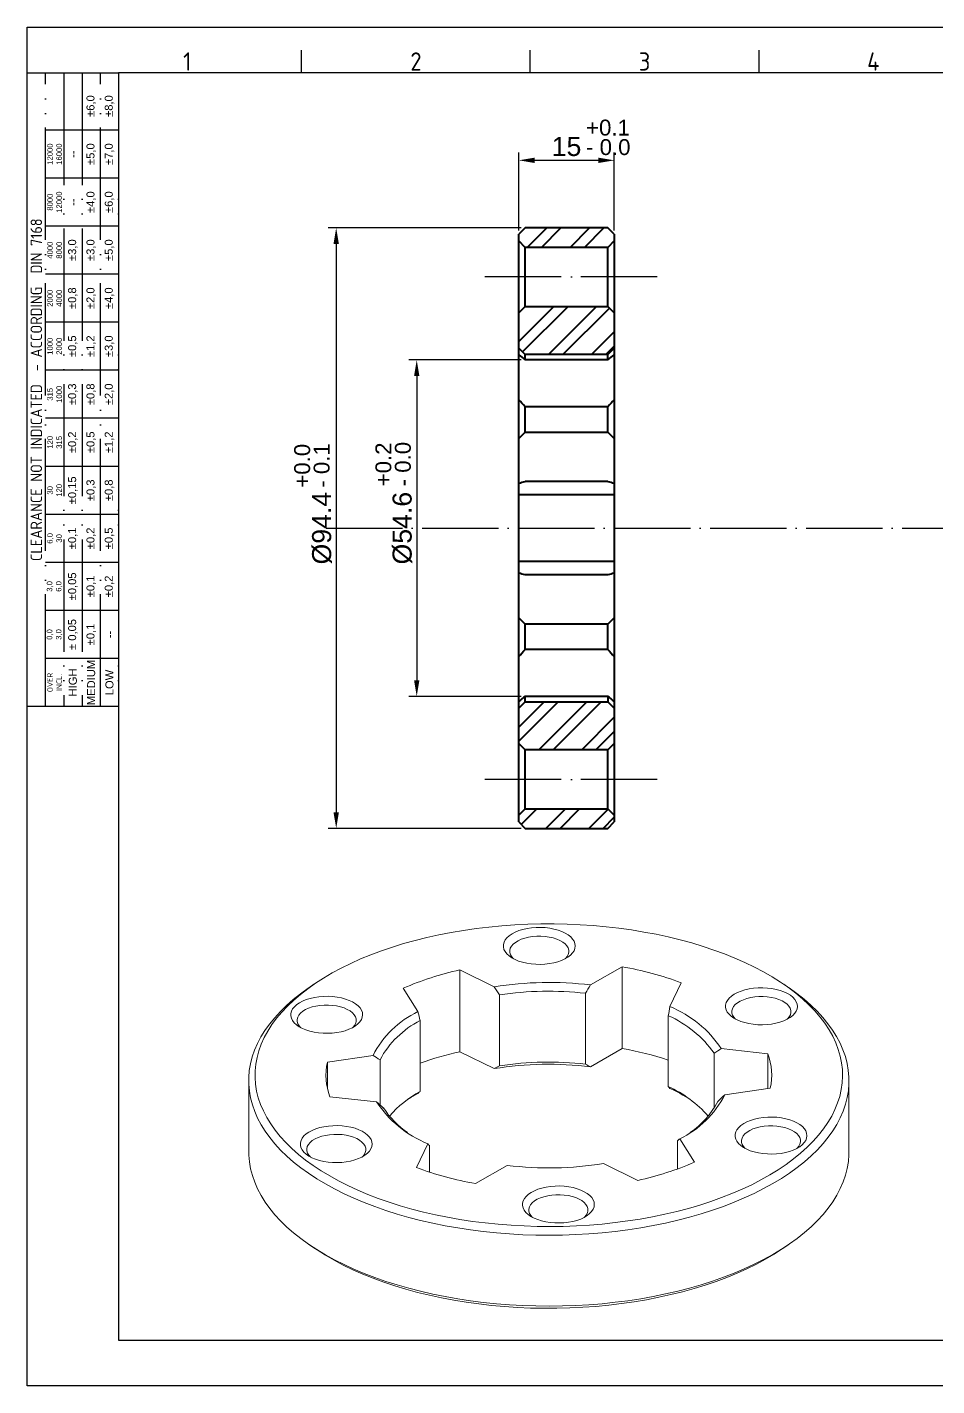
# Model space of a CAD drawing. Header units: millimetres. Extents: x 2517 to 2819, y 1146 to 1360.
# Drawn here: x 2516.6 to 2659.6, y 1146.2 to 1359.8 of the extents above; entities that cross this region are included whole.
import ezdxf
from ezdxf.enums import TextEntityAlignment as Align

# ---------------------------------------------------------------- set-up
doc = ezdxf.new("R2010")
doc.units = ezdxf.units.MM
doc.linetypes.add('ACAD_ISO04W100', pattern=[30, 24, -3, 0, -3])
doc.linetypes.add('ACAD_ISO05W100', pattern=[33, 24, -3, 0, -3, 0, -3])
for name, color, linetype, lineweight in [('AM_0', 7, 'Continuous', 40), ('AM_4', 1, 'ACAD_ISO04W100', 25), ('AM_5', 3, 'Continuous', 25), ('AM_BOR', 2, 'ACAD_ISO05W100', 35)]:
    doc.layers.add(name, color=color, linetype=linetype, lineweight=lineweight)
doc.styles.add('ACISOTS', font='isocp.shx', dxfattribs={"height": 1})
doc.styles.get("Standard").update_dxf_attribs({"font": 'arial.ttf'})
doc.dimstyles.new('ISO-25', dxfattribs={"dimtxt": 3, "dimasz": 2.5, "dimexe": 1.25, "dimexo": 0.625, "dimtad": 1, "dimtxsty": 'Standard', "dimcen": 2.5, "dimadec": 0, "dimazin": 0, "dimtfac": 1, "dimtmove": 0, "dimatfit": 3, "dimfxl": 1, "dimarcsym": 0})

# ---------------------------------------------------------------- blocks, each defined once
blk = doc.blocks.new('A3 ZTL')
for p, q in [((19.57, 280.82), (19.57, 9.78)), ((401.17, 280.82), (19.57, 280.82)), ((19.57, 9.78), (401.17, 9.78))]:
    blk.add_line(p, q)
at = {"layer": 'AM_BOR', "color": 135, "linetype": 'Continuous', "lineweight": 25}
for p, q in [((0, 0), (0, 290.61)), ((0, 290.61), (410.96, 290.61)), ((410.96, 0), (0, 0))]:
    blk.add_line(p, q, dxfattribs=at)
at = {"layer": 'AM_BOR', "color": 135, "lineweight": 25}
for p, q in [((58.71, 280.82), (58.71, 285.71)), ((107.63, 280.82), (107.63, 285.71)), ((156.56, 280.82), (156.56, 285.71)), ((3.91, 145.3), (3.91, 280.82)), ((7.83, 280.82), (7.83, 145.3)), ((11.74, 280.82), (11.74, 145.3)), ((15.66, 145.3), (15.66, 280.82)), ((19.57, 268.59), (3.91, 268.59)), ((19.57, 258.32), (3.91, 258.32)), ((19.57, 248.04), (3.91, 248.04)), ((19.57, 237.77), (3.91, 237.77)), ((19.57, 227.5), (3.91, 227.5)), ((19.57, 217.22), (3.91, 217.22)), ((19.57, 206.95), (3.91, 206.95)), ((19.57, 196.67), (3.91, 196.67)), ((19.57, 186.4), (3.91, 186.4)), ((19.57, 176.13), (3.91, 176.13)), ((19.57, 165.85), (3.91, 165.85)), ((19.57, 155.58), (3.91, 155.58))]:
    blk.add_line(p, q, dxfattribs=at)
blk.add_lwpolyline([(19.57, 145.3), (0, 145.3), (0, 280.82), (19.57, 280.82)], close=True, dxfattribs=at)
at = {"layer": 'AM_BOR', "color": 135, "lineweight": 25, "style": 'ACISOTS'}
for s, p in [('1', (34.25, 283.27)), ('2', (83.17, 283.27)), ('3', (132.09, 283.27)), ('4', (181.02, 283.27))]:
    blk.add_text(s, height=3.91, dxfattribs=at).set_placement(p, align=Align.MIDDLE)
at = {"layer": 'AM_BOR', "color": 135, "lineweight": 25, "attachment_point": 5, "rotation": 90}
for s, insert, char_height, width in [('±6,0', (13.7, 273.73), 1.712, 10.274), ('±8,0', (17.61, 273.73), 1.712, 10.274), ('12000\\P16000', (5.87, 263.45), 1.174, 10.274), ('±5,0', (13.7, 263.45), 1.712, 10.274), ('±7,0', (17.61, 263.45), 1.712, 10.274), ('--', (9.78, 263.45), 1.712, 10.274), ('8000\\P12000', (5.87, 253.18), 1.174, 10.274), ('--', (9.78, 253.18), 1.712, 10.274), ('±4,0', (13.7, 253.18), 1.712, 10.274), ('±6,0', (17.61, 253.18), 1.712, 10.274), ('{\\Fisocp.shx|c0;CLEARANCE NOT INDICATED  - ACCORDING  DIN 7168}', (1.96, 213.06), 2.4462, 135.5186), ('4000\\P8000', (5.87, 242.91), 1.174, 10.274), ('±3,0', (9.78, 242.91), 1.712, 10.274), ('±3,0', (13.7, 242.91), 1.712, 10.274), ('±5,0', (17.61, 242.91), 1.712, 10.274), ('2000\\P4000', (5.87, 232.63), 1.174, 10.274), ('±0,8', (9.78, 232.63), 1.712, 10.274), ('±2,0', (13.7, 232.63), 1.712, 10.274), ('±4,0', (17.61, 232.63), 1.712, 10.274), ('1000\\P2000', (5.87, 222.36), 1.174, 10.274), ('±0,5', (9.78, 222.36), 1.712, 10.274), ('±1,2', (13.7, 222.36), 1.712, 10.274), ('±3,0', (17.61, 222.36), 1.712, 10.274), ('315\\P1000', (5.87, 212.08), 1.174, 10.274), ('±0,3', (9.78, 212.08), 1.712, 10.274), ('±0,8', (13.7, 212.08), 1.712, 10.274), ('±2,0', (17.61, 212.08), 1.712, 10.274), ('±0,2', (9.78, 201.81), 1.712, 10.274), ('±0,5', (13.7, 201.81), 1.712, 10.274), ('±1,2', (17.61, 201.81), 1.712, 10.274), ('120\\P315', (5.87, 201.81), 1.174, 10.274), ('30\\P120', (5.87, 191.54), 1.174, 10.274), ('±0,15', (9.78, 191.54), 1.712, 10.274), ('±0,3', (13.7, 191.54), 1.712, 10.274), ('±0,8', (17.61, 191.54), 1.712, 10.274), ('±0,1', (9.78, 181.26), 1.712, 10.274), ('±0,2', (13.7, 181.26), 1.712, 10.274), ('±0,5', (17.61, 181.26), 1.712, 10.274), ('6,0\\P30', (5.87, 181.26), 1.174, 10.274), ('3,0\\P6,0', (5.87, 170.99), 1.174, 10.274), ('±0,05', (9.78, 170.99), 1.712, 10.274), ('±0,1', (13.7, 170.99), 1.712, 10.274), ('±0,2', (17.61, 170.99), 1.712, 10.274), ('± 0,05', (9.78, 160.71), 1.712, 10.274), ('\\pt4.69206;±0,1', (13.7, 160.71), 1.7123, 10.274), ('0,0\\P3,0', (5.87, 160.71), 1.174, 10.274), ('--', (17.61, 160.71), 1.712, 10.274), ('MEDIUM', (13.7, 150.44), 1.712, 10.274), ('{\\Fisocp.shx|c0;OVER\\PINCL.}', (5.87, 150.44), 1.1742, 10.274), ('HIGH', (9.78, 150.44), 1.712, 10.274), ('LOW', (17.61, 150.44), 1.712, 10.274)]:
    blk.add_mtext(s, dxfattribs=dict(at, insert=insert, char_height=char_height, width=width))
blk = doc.blocks.new('*D15')
at = {"layer": 'AM_5', "color": 0, "lineweight": -2, "transparency": 16777216}
for p, q in [((2594.25, 1307.5), (2576.57, 1307.5)), ((2577.82, 1305), (2577.82, 1257.11)), ((2594.25, 1254.61), (2576.57, 1254.61))]:
    blk.add_line(p, q, dxfattribs=at)
at = {"layer": 'AM_5', "color": 0, "transparency": 16777216}
for points in [[(2577.41, 1305), (2578.24, 1305), (2577.82, 1307.5)], [(2577.41, 1257.11), (2578.24, 1257.11), (2577.82, 1254.61)]]:
    blk.add_solid(points, dxfattribs=at)
at = {"layer": 'Defpoints', "color": 0, "transparency": 16777216}
for p in [(2594.88, 1307.5), (2577.82, 1254.61), (2594.88, 1254.61)]:
    blk.add_point(p, dxfattribs=at)
at = {"layer": 'AM_5', "color": 0, "transparency": 16777216, "insert": (2575.58, 1281.06), "char_height": 3, "attachment_point": 5, "rotation": 90}
blk.add_mtext('%%C54.6', dxfattribs=at)
blk = doc.blocks.new('*D16')
at = {"layer": 'AM_5', "color": 0, "lineweight": -2, "transparency": 16777216}
for p, q in [((2594.25, 1328.26), (2563.91, 1328.26)), ((2565.16, 1325.76), (2565.16, 1236.36)), ((2594.25, 1233.86), (2563.91, 1233.86))]:
    blk.add_line(p, q, dxfattribs=at)
at = {"layer": 'AM_5', "color": 0, "transparency": 16777216}
for points in [[(2564.74, 1325.76), (2565.58, 1325.76), (2565.16, 1328.26)], [(2564.74, 1236.36), (2565.58, 1236.36), (2565.16, 1233.86)]]:
    blk.add_solid(points, dxfattribs=at)
at = {"layer": 'Defpoints', "color": 0, "transparency": 16777216}
for p in [(2594.88, 1328.26), (2565.16, 1233.86), (2594.88, 1233.86)]:
    blk.add_point(p, dxfattribs=at)
at = {"layer": 'AM_5', "color": 0, "transparency": 16777216, "insert": (2562.92, 1281.06), "char_height": 3, "attachment_point": 5, "rotation": 90}
blk.add_mtext('%%c94.4', dxfattribs=at)
blk = doc.blocks.new('*D17')
at = {"layer": 'AM_5', "color": 0, "lineweight": -2, "transparency": 16777216}
for p, q in [((2593.88, 1327.88), (2593.88, 1340.14)), ((2608.88, 1327.88), (2608.88, 1340.14)), ((2596.38, 1338.89), (2606.38, 1338.89))]:
    blk.add_line(p, q, dxfattribs=at)
at = {"layer": 'AM_5', "color": 0, "transparency": 16777216}
for points in [[(2596.38, 1339.31), (2596.38, 1338.47), (2593.88, 1338.89)], [(2606.38, 1339.31), (2606.38, 1338.47), (2608.88, 1338.89)]]:
    blk.add_solid(points, dxfattribs=at)
at = {"layer": 'Defpoints', "color": 0, "transparency": 16777216}
for p in [(2608.88, 1338.89), (2593.88, 1327.26), (2608.88, 1327.26)]:
    blk.add_point(p, dxfattribs=at)
at = {"layer": 'AM_5', "color": 0, "transparency": 16777216, "insert": (2601.38, 1341.05), "char_height": 3, "attachment_point": 5}
blk.add_mtext('15', dxfattribs=at)

msp = doc.modelspace()

# ---------------------------------------------------------------- hatches: boundary and pattern name
at = {"layer": 'AM_0'}
h = msp.add_hatch(dxfattribs=at)
h.set_pattern_fill('ANSI32', color=1, scale=0.5)
h.set_pattern_definition([(45, (16.538, -14.1854), (-3.367596, 3.367596), []), (45, (18.783, -14.1854), (-3.367596, 3.367596), [])])
h.paths.add_polyline_path([(2607.875, 1325.208), (2608.875, 1326.208), (2608.875, 1327.258), (2607.875, 1328.258), (2594.875, 1328.258), (2593.875, 1327.258), (2593.875, 1326.208), (2594.875, 1325.208)])
h.paths.add_polyline_path([(2607.875, 1308.358), (2608.875, 1309.358), (2608.875, 1314.908), (2607.875, 1315.908), (2594.875, 1315.908), (2593.875, 1314.908), (2593.875, 1309.358), (2594.875, 1308.358)])
h.paths.add_polyline_path([(2607.875, 1233.858), (2608.875, 1234.858), (2608.875, 1235.908), (2607.875, 1236.908), (2594.875, 1236.908), (2593.875, 1235.908), (2593.875, 1234.858), (2594.875, 1233.858)])
h.paths.add_polyline_path([(2594.875, 1253.758), (2593.875, 1252.758), (2593.875, 1247.208), (2594.875, 1246.208), (2607.875, 1246.208), (2608.875, 1247.208), (2608.875, 1252.758), (2607.875, 1253.758)])

# ---------------------------------------------------------------- linework, layer by layer
at = {"color": 7, "linetype": 'Continuous', "lineweight": 15}
for p, q in [((2589.993, 1208.932), (2584.585, 1211.594)), ((2584.585, 1198.736), (2584.585, 1211.594)), ((2610.128, 1212.094), (2605.128, 1209.229)), ((2610.128, 1199.237), (2610.128, 1212.094)), ((2561.668, 1209.344), (2560.869, 1208.797)), ((2617.644, 1205.828), (2619.414, 1209.57)), ((2636.328, 1208.797), (2635.528, 1209.344)), ((2575.698, 1208.713), (2578.016, 1205.051)), ((2590.821, 1196.525), (2590.821, 1207.668)), ((2604.363, 1196.79), (2604.363, 1207.933)), ((2578.371, 1192.49), (2578.371, 1203.633)), ((2617.373, 1193.254), (2617.373, 1204.397)), ((2589.993, 1196.075), (2584.585, 1198.736)), ((2610.128, 1199.237), (2605.128, 1196.372)), ((2624.59, 1189.889), (2624.59, 1198.49)), ((2633.028, 1198.428), (2625.71, 1199.225)), ((2633.028, 1192.964), (2633.028, 1198.428)), ((2570.948, 1198.152), (2563.769, 1197.07)), ((2563.769, 1193.024), (2563.769, 1197.07)), ((2572.047, 1190.378), (2572.047, 1197.46)), ((2551.398, 1194.19), (2551.398, 1183.047)), ((2645.798, 1183.047), (2645.798, 1194.19)), ((2626.249, 1191.942), (2633.427, 1193.024)), ((2564.168, 1191.666), (2571.486, 1190.869)), ((2579.552, 1184.266), (2577.782, 1180.523)), ((2579.823, 1179.803), (2579.823, 1183.982)), ((2618.825, 1180.304), (2618.825, 1184.747)), ((2621.498, 1181.38), (2619.18, 1185.043)), ((2587.068, 1178), (2592.068, 1180.865)), ((2607.203, 1181.161), (2612.611, 1178.5)), ((2560.869, 1168.44), (2561.668, 1167.892)), ((2635.528, 1167.892), (2636.328, 1168.44))]:
    msp.add_line(p, q, dxfattribs=at)
at = {"color": 7, "linetype": 'Continuous', "lineweight": 15, "flags": 128}
for points in [[(2577.037, 1174.002), (2578.878, 1173.529), (2580.759, 1173.098), (2582.675, 1172.71), (2584.623, 1172.367), (2586.599, 1172.069), (2588.598, 1171.816), (2590.617, 1171.61), (2592.652, 1171.45), (2594.699, 1171.337), (2596.754, 1171.271), (2598.812, 1171.252), (2600.87, 1171.281), (2602.923, 1171.357), (2604.968, 1171.479), (2607, 1171.649), (2609.015, 1171.865), (2611.01, 1172.127), (2612.98, 1172.434), (2614.922, 1172.787), (2616.831, 1173.184), (2618.704, 1173.624), (2620.537, 1174.106), (2622.326, 1174.63), (2624.068, 1175.195), (2625.76, 1175.799), (2627.398, 1176.441), (2628.979, 1177.12), (2630.499, 1177.835), (2631.956, 1178.584), (2633.347, 1179.366), (2634.669, 1180.179), (2635.919, 1181.021), (2637.095, 1181.891), (2638.194, 1182.788), (2639.215, 1183.708), (2640.156, 1184.651), (2641.014, 1185.615), (2641.787, 1186.598), (2642.475, 1187.597), (2643.076, 1188.611), (2643.589, 1189.638), (2644.012, 1190.676), (2644.345, 1191.722), (2644.587, 1192.775), (2644.738, 1193.832), (2644.797, 1194.892), (2644.765, 1195.952), (2644.641, 1197.01), (2644.425, 1198.065), (2644.118, 1199.113), (2643.722, 1200.154), (2643.235, 1201.184), (2642.66, 1202.202), (2641.997, 1203.206), (2641.249, 1204.193), (2640.415, 1205.163), (2639.499, 1206.112), (2638.501, 1207.04), (2637.424, 1207.943), (2636.27, 1208.821), (2635.042, 1209.672), (2633.74, 1210.493), (2632.37, 1211.284), (2630.932, 1212.043), (2629.429, 1212.768), (2627.866, 1213.458), (2626.245, 1214.111), (2624.568, 1214.726), (2622.84, 1215.303), (2621.064, 1215.839), (2619.244, 1216.334), (2617.382, 1216.786), (2615.483, 1217.196), (2613.551, 1217.561), (2611.589, 1217.882), (2609.601, 1218.157), (2607.591, 1218.387), (2605.563, 1218.57), (2603.522, 1218.706), (2601.471, 1218.796), (2599.414, 1218.838), (2597.355, 1218.833), (2595.299, 1218.781), (2593.249, 1218.682), (2591.211, 1218.536), (2589.186, 1218.343), (2587.181, 1218.104), (2585.198, 1217.819), (2583.242, 1217.489), (2581.316, 1217.114), (2579.424, 1216.696), (2577.571, 1216.234), (2575.759, 1215.731), (2573.993, 1215.186), (2572.275, 1214.602), (2570.61, 1213.978), (2569, 1213.318), (2567.45, 1212.62), (2565.961, 1211.888), (2564.536, 1211.123), (2563.18, 1210.325), (2561.893, 1209.497), (2560.68, 1208.641), (2559.542, 1207.758), (2558.481, 1206.849), (2557.5, 1205.917), (2556.601, 1204.963), (2555.785, 1203.99), (2555.054, 1202.998), (2554.409, 1201.992), (2553.853, 1200.971), (2553.385, 1199.938), (2553.007, 1198.896), (2552.719, 1197.846), (2552.522, 1196.791), (2552.417, 1195.732), (2552.404, 1194.672), (2552.482, 1193.612), (2552.652, 1192.556), (2552.913, 1191.504), (2553.265, 1190.459), (2553.707, 1189.424), (2554.238, 1188.399), (2554.857, 1187.388), (2555.562, 1186.392), (2556.354, 1185.413), (2557.229, 1184.454), (2558.186, 1183.515), (2559.224, 1182.599), (2560.339, 1181.708), (2561.531, 1180.844), (2562.796, 1180.008), (2564.133, 1179.201), (2565.537, 1178.426), (2567.008, 1177.684), (2568.541, 1176.976), (2570.134, 1176.305), (2571.783, 1175.67), (2573.486, 1175.074), (2575.238, 1174.518), (2577.037, 1174.002)], [(2594.459, 1212.803), (2593.841, 1212.997), (2593.277, 1213.231), (2592.776, 1213.5), (2592.346, 1213.8), (2591.994, 1214.126), (2591.725, 1214.472), (2591.545, 1214.833), (2591.456, 1215.203), (2591.459, 1215.576), (2591.555, 1215.946), (2591.742, 1216.306), (2592.017, 1216.651), (2592.375, 1216.975), (2592.811, 1217.273), (2593.317, 1217.54), (2593.885, 1217.771), (2594.506, 1217.962), (2595.169, 1218.112), (2595.864, 1218.216), (2596.579, 1218.274), (2597.303, 1218.284), (2598.023, 1218.247), (2598.729, 1218.162), (2599.407, 1218.032), (2600.047, 1217.858), (2600.639, 1217.643), (2601.173, 1217.391), (2601.639, 1217.106), (2602.031, 1216.792), (2602.343, 1216.456), (2602.567, 1216.101), (2602.702, 1215.735), (2602.745, 1215.363), (2602.696, 1214.991), (2602.554, 1214.625), (2602.323, 1214.272), (2602.005, 1213.936), (2601.608, 1213.625), (2601.136, 1213.342), (2600.597, 1213.093), (2600.002, 1212.881), (2599.358, 1212.71), (2598.678, 1212.583), (2597.971, 1212.501), (2597.25, 1212.467), (2596.527, 1212.481), (2595.812, 1212.542), (2595.119, 1212.65), (2594.459, 1212.803)], [(2601.158, 1213.354), (2601.208, 1213.401), (2601.475, 1213.714), (2601.653, 1214.043), (2601.738, 1214.382), (2601.728, 1214.724), (2601.625, 1215.061), (2601.429, 1215.388), (2601.145, 1215.697), (2600.778, 1215.981), (2600.336, 1216.236), (2599.829, 1216.457), (2599.266, 1216.637), (2598.658, 1216.775), (2598.019, 1216.866), (2597.361, 1216.91), (2596.698, 1216.905), (2596.042, 1216.852), (2595.409, 1216.751), (2594.809, 1216.604), (2594.256, 1216.416), (2593.761, 1216.188), (2593.334, 1215.927), (2592.983, 1215.637), (2592.716, 1215.324), (2592.538, 1214.995), (2592.453, 1214.656), (2592.463, 1214.314), (2592.566, 1213.977), (2592.762, 1213.65), (2593.033, 1213.354)], [(2576.57, 1172.69), (2574.745, 1173.213), (2572.967, 1173.777), (2571.239, 1174.38), (2569.564, 1175.023), (2567.947, 1175.703), (2566.389, 1176.42), (2564.894, 1177.171), (2563.466, 1177.955), (2562.106, 1178.772), (2560.817, 1179.618), (2559.603, 1180.493), (2558.465, 1181.395), (2557.405, 1182.322), (2556.426, 1183.272), (2555.53, 1184.243), (2554.718, 1185.234), (2553.991, 1186.243), (2553.353, 1187.267), (2552.802, 1188.304), (2552.342, 1189.353), (2551.972, 1190.412), (2551.693, 1191.478), (2551.506, 1192.549), (2551.411, 1193.623), (2551.408, 1194.699), (2551.498, 1195.774), (2551.68, 1196.845), (2551.954, 1197.911), (2552.32, 1198.97), (2552.776, 1200.02), (2553.321, 1201.058), (2553.955, 1202.083), (2554.677, 1203.092), (2555.484, 1204.084), (2556.376, 1205.057), (2557.351, 1206.008), (2558.406, 1206.936), (2559.54, 1207.839), (2560.751, 1208.716), (2560.869, 1208.797)], [(2561.027, 1201.968), (2560.409, 1202.163), (2559.845, 1202.396), (2559.344, 1202.665), (2558.914, 1202.965), (2558.562, 1203.291), (2558.293, 1203.637), (2558.113, 1203.999), (2558.024, 1204.369), (2558.027, 1204.741), (2558.123, 1205.111), (2558.31, 1205.471), (2558.585, 1205.816), (2558.943, 1206.14), (2559.379, 1206.438), (2559.885, 1206.705), (2560.453, 1206.936), (2561.074, 1207.128), (2561.737, 1207.277), (2562.432, 1207.381), (2563.147, 1207.439), (2563.871, 1207.449), (2564.591, 1207.412), (2565.297, 1207.327), (2565.975, 1207.197), (2566.615, 1207.023), (2567.207, 1206.808), (2567.741, 1206.556), (2568.207, 1206.271), (2568.599, 1205.957), (2568.911, 1205.621), (2569.135, 1205.266), (2569.27, 1204.9), (2569.313, 1204.528), (2569.264, 1204.156), (2569.122, 1203.79), (2568.891, 1203.437), (2568.573, 1203.102), (2568.176, 1202.79), (2567.704, 1202.507), (2567.165, 1202.258), (2566.57, 1202.046), (2565.926, 1201.875), (2565.246, 1201.748), (2564.539, 1201.667), (2563.818, 1201.633), (2563.095, 1201.646), (2562.38, 1201.707), (2561.687, 1201.815), (2561.027, 1201.968)], [(2636.328, 1208.797), (2636.379, 1208.761), (2637.593, 1207.886), (2638.731, 1206.985), (2639.791, 1206.058), (2640.77, 1205.108), (2641.666, 1204.136), (2642.478, 1203.145), (2643.205, 1202.137), (2643.844, 1201.113), (2644.394, 1200.075), (2644.854, 1199.026), (2645.225, 1197.968), (2645.503, 1196.902), (2645.69, 1195.831), (2645.785, 1194.756), (2645.788, 1193.681), (2645.698, 1192.606), (2645.516, 1191.535), (2645.242, 1190.468), (2644.876, 1189.409), (2644.421, 1188.36), (2643.875, 1187.321), (2643.241, 1186.297), (2642.519, 1185.287), (2641.712, 1184.295), (2640.82, 1183.323), (2639.845, 1182.372), (2638.79, 1181.444), (2637.656, 1180.54), (2636.445, 1179.664), (2635.161, 1178.816), (2633.804, 1177.998), (2632.379, 1177.212), (2630.888, 1176.459), (2629.334, 1175.741), (2627.719, 1175.058), (2626.048, 1174.414), (2624.322, 1173.808), (2622.547, 1173.242), (2620.724, 1172.716), (2618.858, 1172.233), (2616.953, 1171.793), (2615.011, 1171.397), (2613.038, 1171.045), (2611.036, 1170.739), (2609.01, 1170.479), (2606.963, 1170.265), (2604.9, 1170.098), (2602.825, 1169.978), (2600.741, 1169.905), (2598.654, 1169.88), (2596.566, 1169.903), (2594.482, 1169.973), (2592.406, 1170.09), (2590.342, 1170.255), (2588.295, 1170.466), (2586.267, 1170.724), (2584.264, 1171.028), (2582.289, 1171.377), (2580.346, 1171.771), (2578.438, 1172.209), (2576.57, 1172.69)], [(2629.393, 1203.308), (2628.776, 1203.503), (2628.212, 1203.737), (2627.711, 1204.006), (2627.28, 1204.306), (2626.928, 1204.631), (2626.66, 1204.978), (2626.479, 1205.339), (2626.39, 1205.709), (2626.393, 1206.082), (2626.489, 1206.451), (2626.676, 1206.812), (2626.951, 1207.157), (2627.309, 1207.481), (2627.745, 1207.778), (2628.251, 1208.045), (2628.819, 1208.276), (2629.44, 1208.468), (2630.104, 1208.617), (2630.799, 1208.722), (2631.514, 1208.78), (2632.238, 1208.79), (2632.958, 1208.752), (2633.663, 1208.668), (2634.341, 1208.537), (2634.982, 1208.363), (2635.573, 1208.148), (2636.107, 1207.896), (2636.574, 1207.611), (2636.966, 1207.298), (2637.277, 1206.961), (2637.502, 1206.607), (2637.637, 1206.24), (2637.68, 1205.868), (2637.63, 1205.496), (2637.488, 1205.13), (2637.257, 1204.777), (2636.94, 1204.442), (2636.542, 1204.13), (2636.07, 1203.848), (2635.532, 1203.598), (2634.936, 1203.386), (2634.293, 1203.215), (2633.612, 1203.088), (2632.906, 1203.007), (2632.185, 1202.973), (2631.461, 1202.987), (2630.747, 1203.048), (2630.054, 1203.156), (2629.393, 1203.308)], [(2636.093, 1203.859), (2636.143, 1203.907), (2636.41, 1204.22), (2636.587, 1204.549), (2636.672, 1204.888), (2636.663, 1205.229), (2636.559, 1205.567), (2636.363, 1205.893), (2636.079, 1206.202), (2635.712, 1206.487), (2635.271, 1206.742), (2634.763, 1206.962), (2634.2, 1207.143), (2633.593, 1207.28), (2632.954, 1207.372), (2632.296, 1207.416), (2631.632, 1207.411), (2630.977, 1207.357), (2630.343, 1207.256), (2629.744, 1207.11), (2629.191, 1206.921), (2628.695, 1206.694), (2628.268, 1206.432), (2627.918, 1206.142), (2627.651, 1205.829), (2627.473, 1205.5), (2627.388, 1205.161), (2627.397, 1204.82), (2627.501, 1204.482), (2627.697, 1204.156), (2627.967, 1203.859)], [(2567.726, 1202.519), (2567.776, 1202.567), (2568.043, 1202.879), (2568.221, 1203.209), (2568.306, 1203.547), (2568.297, 1203.889), (2568.193, 1204.227), (2567.997, 1204.553), (2567.713, 1204.862), (2567.346, 1205.147), (2566.904, 1205.402), (2566.397, 1205.622), (2565.834, 1205.802), (2565.226, 1205.94), (2564.587, 1206.031), (2563.929, 1206.075), (2563.266, 1206.07), (2562.61, 1206.017), (2561.977, 1205.916), (2561.377, 1205.77), (2560.824, 1205.581), (2560.329, 1205.353), (2559.902, 1205.092), (2559.551, 1204.802), (2559.284, 1204.489), (2559.106, 1204.16), (2559.021, 1203.821), (2559.031, 1203.479), (2559.134, 1203.142), (2559.33, 1202.815), (2559.601, 1202.519)], [(2578.016, 1192.193), (2576.885, 1191.537), (2576.386, 1191.221)], [(2630.896, 1182.979), (2630.278, 1183.174), (2629.714, 1183.408), (2629.213, 1183.677), (2628.783, 1183.976), (2628.431, 1184.302), (2628.162, 1184.649), (2627.982, 1185.01), (2627.893, 1185.38), (2627.896, 1185.753), (2627.992, 1186.122), (2628.179, 1186.482), (2628.454, 1186.827), (2628.812, 1187.151), (2629.248, 1187.449), (2629.754, 1187.716), (2630.322, 1187.947), (2630.943, 1188.139), (2631.606, 1188.288), (2632.301, 1188.392), (2633.016, 1188.45), (2633.74, 1188.46), (2634.461, 1188.423), (2635.166, 1188.338), (2635.844, 1188.208), (2636.484, 1188.034), (2637.076, 1187.819), (2637.61, 1187.567), (2638.076, 1187.282), (2638.468, 1186.969), (2638.78, 1186.632), (2639.004, 1186.277), (2639.14, 1185.911), (2639.183, 1185.539), (2639.133, 1185.167), (2638.991, 1184.801), (2638.76, 1184.448), (2638.442, 1184.113), (2638.045, 1183.801), (2637.573, 1183.518), (2637.035, 1183.269), (2636.439, 1183.057), (2635.795, 1182.886), (2635.115, 1182.759), (2634.408, 1182.678), (2633.687, 1182.644), (2632.964, 1182.657), (2632.249, 1182.719), (2631.556, 1182.826), (2630.896, 1182.979)], [(2562.529, 1181.638), (2561.912, 1181.833), (2561.348, 1182.067), (2560.847, 1182.336), (2560.416, 1182.636), (2560.064, 1182.962), (2559.796, 1183.308), (2559.615, 1183.669), (2559.526, 1184.039), (2559.529, 1184.412), (2559.625, 1184.782), (2559.812, 1185.142), (2560.087, 1185.487), (2560.445, 1185.811), (2560.881, 1186.109), (2561.387, 1186.375), (2561.955, 1186.607), (2562.576, 1186.798), (2563.24, 1186.948), (2563.935, 1187.052), (2564.65, 1187.11), (2565.374, 1187.12), (2566.094, 1187.083), (2566.799, 1186.998), (2567.477, 1186.867), (2568.118, 1186.693), (2568.71, 1186.479), (2569.243, 1186.227), (2569.71, 1185.942), (2570.102, 1185.628), (2570.413, 1185.291), (2570.638, 1184.937), (2570.773, 1184.571), (2570.816, 1184.198), (2570.766, 1183.826), (2570.625, 1183.461), (2570.393, 1183.107), (2570.076, 1182.772), (2569.678, 1182.461), (2569.206, 1182.178), (2568.668, 1181.929), (2568.072, 1181.717), (2567.429, 1181.546), (2566.748, 1181.419), (2566.042, 1181.337), (2565.321, 1181.303), (2564.597, 1181.317), (2563.883, 1181.378), (2563.19, 1181.486), (2562.529, 1181.638)], [(2569.229, 1182.19), (2569.279, 1182.237), (2569.546, 1182.55), (2569.723, 1182.879), (2569.809, 1183.218), (2569.799, 1183.56), (2569.695, 1183.897), (2569.499, 1184.224), (2569.215, 1184.533), (2568.849, 1184.817), (2568.407, 1185.072), (2567.899, 1185.292), (2567.336, 1185.473), (2566.729, 1185.611), (2566.09, 1185.702), (2565.432, 1185.746), (2564.768, 1185.741), (2564.113, 1185.688), (2563.479, 1185.587), (2562.88, 1185.44), (2562.327, 1185.252), (2561.832, 1185.024), (2561.404, 1184.763), (2561.054, 1184.473), (2560.787, 1184.16), (2560.609, 1183.831), (2560.524, 1183.492), (2560.533, 1183.15), (2560.637, 1182.813), (2560.833, 1182.486), (2561.104, 1182.19)], [(2637.595, 1183.53), (2637.645, 1183.578), (2637.912, 1183.89), (2638.09, 1184.22), (2638.175, 1184.559), (2638.166, 1184.9), (2638.062, 1185.238), (2637.866, 1185.564), (2637.582, 1185.873), (2637.215, 1186.158), (2636.773, 1186.413), (2636.266, 1186.633), (2635.703, 1186.813), (2635.095, 1186.951), (2634.456, 1187.043), (2633.798, 1187.086), (2633.135, 1187.081), (2632.48, 1187.028), (2631.846, 1186.927), (2631.246, 1186.781), (2630.693, 1186.592), (2630.198, 1186.364), (2629.771, 1186.103), (2629.42, 1185.813), (2629.153, 1185.5), (2628.975, 1185.171), (2628.89, 1184.832), (2628.9, 1184.49), (2629.003, 1184.153), (2629.199, 1183.826), (2629.47, 1183.53)], [(2551.398, 1183.047), (2551.411, 1182.48), (2551.506, 1181.406), (2551.693, 1180.335), (2551.972, 1179.269), (2552.342, 1178.21), (2552.802, 1177.161), (2553.353, 1176.123), (2553.991, 1175.099), (2554.718, 1174.091), (2555.53, 1173.1), (2556.426, 1172.129), (2557.405, 1171.179), (2558.465, 1170.252), (2559.603, 1169.35), (2560.817, 1168.475), (2562.106, 1167.629), (2563.466, 1166.812), (2564.894, 1166.028), (2566.389, 1165.277), (2567.947, 1164.56), (2569.564, 1163.88), (2571.239, 1163.237), (2572.967, 1162.633), (2574.745, 1162.069), (2576.57, 1161.547), (2578.438, 1161.066), (2580.346, 1160.628), (2582.289, 1160.234), (2584.264, 1159.885), (2586.267, 1159.581), (2588.295, 1159.323), (2590.342, 1159.112), (2592.406, 1158.947), (2594.482, 1158.829), (2596.566, 1158.759), (2598.654, 1158.737), (2600.741, 1158.762), (2602.825, 1158.834), (2604.9, 1158.954), (2606.963, 1159.122), (2609.01, 1159.336), (2611.036, 1159.596), (2613.038, 1159.902), (2615.011, 1160.254), (2616.953, 1160.65), (2618.858, 1161.09), (2620.724, 1161.573), (2622.547, 1162.098), (2624.322, 1162.664), (2626.048, 1163.27), (2627.719, 1163.915), (2629.334, 1164.597), (2630.888, 1165.316), (2632.379, 1166.069), (2633.804, 1166.855), (2635.161, 1167.673), (2636.445, 1168.521), (2637.656, 1169.397), (2638.79, 1170.3), (2639.845, 1171.228), (2640.82, 1172.18), (2641.712, 1173.152), (2642.519, 1174.144), (2643.241, 1175.153), (2643.875, 1176.178), (2644.421, 1177.216), (2644.876, 1178.266), (2645.242, 1179.325), (2645.516, 1180.391), (2645.698, 1181.463), (2645.788, 1182.537), (2645.798, 1183.047)], [(2597.464, 1172.144), (2596.846, 1172.339), (2596.283, 1172.573), (2595.781, 1172.842), (2595.351, 1173.142), (2594.999, 1173.467), (2594.73, 1173.814), (2594.55, 1174.175), (2594.461, 1174.545), (2594.464, 1174.918), (2594.56, 1175.287), (2594.747, 1175.648), (2595.022, 1175.993), (2595.38, 1176.317), (2595.816, 1176.614), (2596.322, 1176.881), (2596.89, 1177.112), (2597.511, 1177.304), (2598.174, 1177.453), (2598.869, 1177.558), (2599.584, 1177.615), (2600.308, 1177.626), (2601.029, 1177.588), (2601.734, 1177.503), (2602.412, 1177.373), (2603.052, 1177.199), (2603.644, 1176.984), (2604.178, 1176.732), (2604.644, 1176.447), (2605.037, 1176.134), (2605.348, 1175.797), (2605.572, 1175.443), (2605.708, 1175.076), (2605.751, 1174.704), (2605.701, 1174.332), (2605.559, 1173.966), (2605.328, 1173.613), (2605.01, 1173.278), (2604.613, 1172.966), (2604.141, 1172.683), (2603.603, 1172.434), (2603.007, 1172.222), (2602.363, 1172.051), (2601.683, 1171.924), (2600.976, 1171.843), (2600.255, 1171.809), (2599.532, 1171.822), (2598.818, 1171.884), (2598.124, 1171.991), (2597.464, 1172.144)], [(2604.163, 1172.695), (2604.213, 1172.743), (2604.48, 1173.056), (2604.658, 1173.385), (2604.743, 1173.724), (2604.734, 1174.065), (2604.63, 1174.403), (2604.434, 1174.729), (2604.15, 1175.038), (2603.783, 1175.323), (2603.341, 1175.578), (2602.834, 1175.798), (2602.271, 1175.979), (2601.663, 1176.116), (2601.024, 1176.208), (2600.366, 1176.252), (2599.703, 1176.247), (2599.048, 1176.193), (2598.414, 1176.092), (2597.814, 1175.946), (2597.261, 1175.757), (2596.766, 1175.53), (2596.339, 1175.268), (2595.988, 1174.978), (2595.721, 1174.665), (2595.543, 1174.336), (2595.458, 1173.997), (2595.468, 1173.656), (2595.571, 1173.318), (2595.767, 1172.992), (2596.038, 1172.695)], [(2635.528, 1167.892), (2635.303, 1167.739), (2634.016, 1166.911), (2632.66, 1166.114), (2631.236, 1165.348), (2629.747, 1164.616), (2628.196, 1163.919), (2626.586, 1163.258), (2624.921, 1162.635), (2623.203, 1162.05), (2621.437, 1161.506), (2619.625, 1161.002), (2617.772, 1160.541), (2615.88, 1160.122), (2613.955, 1159.748), (2611.998, 1159.418), (2610.015, 1159.133), (2608.01, 1158.894), (2605.986, 1158.701), (2603.947, 1158.555), (2601.897, 1158.455), (2599.841, 1158.403), (2597.783, 1158.398), (2595.726, 1158.441), (2593.674, 1158.53), (2591.633, 1158.667), (2589.605, 1158.85), (2587.595, 1159.079), (2585.608, 1159.355), (2583.645, 1159.675), (2581.713, 1160.041), (2579.814, 1160.45), (2577.952, 1160.903), (2576.132, 1161.398), (2574.356, 1161.934), (2572.628, 1162.51), (2570.951, 1163.125), (2569.33, 1163.779), (2567.767, 1164.468), (2566.265, 1165.193), (2564.827, 1165.952), (2563.456, 1166.743), (2562.155, 1167.565), (2561.668, 1167.892)]]:
    msp.add_lwpolyline(points, dxfattribs=at)
at = {"color": 7, "linetype": 'Continuous', "lineweight": 15}
for centre, radius, start, end in [((2594.78, 1164.987), 47.709, 102.33811, 113.57543), ((2601.154, 1160.73), 52.143, 69.50081, 80.09017), ((2598.609, 1155.638), 53.987, 83.06364, 99.18272), ((2598.607, 1156.039), 52.212, 83.67075, 98.57562), ((2584.665, 1191.168), 15.393, 115.59106, 153.019), ((2610.934, 1189.402), 17.743, 33.61725, 67.78209), ((2585.026, 1190.489), 14.733, 116.85203, 151.75803), ((2610.475, 1188.608), 17.231, 34.99765, 66.40169), ((2595.518, 1149.468), 50.467, 102.51121, 109.86242), ((2600.68, 1145.832), 54.234, 72.07402, 79.96747), ((2624.125, 1195.053), 9.521, 347.69351, 20.7606), ((2573.071, 1195.041), 9.521, 167.69351, 200.7606), ((2598.608, 1142.811), 53.956, 83.05906, 99.1873), ((2598.607, 1144.896), 52.212, 83.67075, 98.57562), ((2586.625, 1177.216), 17.361, 118.38609, 138.94604), ((2609.829, 1176.433), 18.435, 41.37407, 65.84646), ((2606.77, 1169.544), 25.827, 57.06855, 65.09998), ((2586.262, 1200.692), 17.743, 213.61725, 247.78209), ((2584.501, 1197.714), 14.238, 213.33573, 235.25022), ((2612.531, 1198.926), 15.393, 295.59106, 333.019), ((2613.544, 1196.816), 13.018, 303.9307, 333.06542), ((2602.417, 1225.107), 47.709, 282.33811, 293.57543), ((2596.042, 1229.364), 52.143, 249.50081, 260.09017), ((2598.588, 1234.456), 53.987, 263.06364, 279.18272)]:
    msp.add_arc(centre, radius, start, end, dxfattribs=at)
for points in [[(2605.128, 1209.229), (2604.874, 1208.797), (2604.619, 1208.365), (2604.363, 1207.933)], [(2590.821, 1207.668), (2590.545, 1208.089), (2590.269, 1208.51), (2589.993, 1208.932)], [(2578.016, 1205.051), (2578.134, 1204.578), (2578.252, 1204.105), (2578.371, 1203.633)], [(2617.373, 1204.397), (2617.463, 1204.874), (2617.554, 1205.351), (2617.644, 1205.828)], [(2625.71, 1199.225), (2625.338, 1198.979), (2624.964, 1198.734), (2624.59, 1198.49)], [(2572.047, 1197.46), (2571.679, 1197.69), (2571.313, 1197.92), (2570.948, 1198.152)], [(2589.993, 1196.075), (2590.269, 1196.226), (2590.545, 1196.376), (2590.821, 1196.525)], [(2604.363, 1196.79), (2604.619, 1196.652), (2604.874, 1196.512), (2605.128, 1196.372)], [(2578.371, 1192.49), (2578.252, 1192.392), (2578.134, 1192.293), (2578.016, 1192.193)], [(2617.644, 1192.97), (2617.554, 1193.066), (2617.463, 1193.161), (2617.373, 1193.254)], [(2571.486, 1190.869), (2571.858, 1190.541), (2572.232, 1190.215), (2572.606, 1189.889)], [(2625.149, 1190.919), (2625.517, 1191.26), (2625.883, 1191.601), (2626.249, 1191.942)], [(2579.823, 1183.982), (2579.733, 1184.075), (2579.643, 1184.17), (2579.552, 1184.266)], [(2619.18, 1185.043), (2619.062, 1184.943), (2618.944, 1184.844), (2618.825, 1184.747)]]:
    msp.add_open_spline(points, degree=3, dxfattribs=at)
at = {"layer": 'AM_0', "linetype": 'Continuous'}
for p, q in [((2594.875, 1328.258), (2593.875, 1327.258)), ((2593.875, 1234.858), (2593.875, 1327.258)), ((2607.875, 1328.258), (2594.875, 1328.258)), ((2608.875, 1327.258), (2607.875, 1328.258)), ((2608.875, 1327.258), (2608.875, 1234.858)), ((2593.875, 1234.858), (2594.875, 1233.858)), ((2607.875, 1233.858), (2608.875, 1234.858)), ((2594.875, 1233.858), (2607.875, 1233.858))]:
    msp.add_line(p, q, dxfattribs=at)
at = {"layer": 'AM_0'}
for p, q in [((2594.875, 1325.208), (2593.875, 1326.208)), ((2607.875, 1325.208), (2594.875, 1325.208)), ((2594.875, 1315.908), (2594.875, 1325.208)), ((2608.875, 1326.208), (2607.875, 1325.208)), ((2607.875, 1315.908), (2607.875, 1325.208)), ((2593.875, 1314.908), (2594.875, 1315.908)), ((2594.875, 1315.908), (2607.875, 1315.908)), ((2607.875, 1315.908), (2608.875, 1314.908)), ((2594.875, 1308.358), (2593.875, 1309.358)), ((2607.875, 1308.358), (2594.875, 1308.358)), ((2594.875, 1307.504), (2594.875, 1308.358)), ((2607.875, 1307.504), (2594.875, 1307.504)), ((2608.875, 1309.358), (2607.875, 1308.358)), ((2607.875, 1307.504), (2607.875, 1308.358)), ((2607.875, 1300.149), (2594.875, 1300.149)), ((2594.875, 1296.158), (2594.875, 1300.149)), ((2607.875, 1296.158), (2607.875, 1300.149)), ((2593.875, 1295.158), (2594.875, 1296.158)), ((2594.875, 1296.158), (2607.875, 1296.158)), ((2607.875, 1296.158), (2608.875, 1295.158)), ((2607.875, 1288.413), (2594.875, 1288.413)), ((2608.875, 1286.308), (2593.875, 1286.308)), ((2608.875, 1275.808), (2593.875, 1275.808)), ((2607.875, 1273.703), (2594.875, 1273.703)), ((2594.875, 1265.958), (2593.875, 1266.958)), ((2608.875, 1266.958), (2607.875, 1265.958)), ((2607.875, 1265.958), (2594.875, 1265.958)), ((2594.875, 1261.967), (2594.875, 1265.958)), ((2607.875, 1261.967), (2607.875, 1265.958)), ((2607.875, 1261.967), (2594.875, 1261.967)), ((2607.875, 1254.612), (2594.875, 1254.612)), ((2594.875, 1253.758), (2594.875, 1254.612)), ((2607.875, 1254.612), (2607.875, 1253.758)), ((2593.875, 1252.758), (2594.875, 1253.758)), ((2594.875, 1253.758), (2607.875, 1253.758)), ((2607.875, 1253.758), (2608.875, 1252.758)), ((2607.875, 1253.758), (2607.875, 1253.758)), ((2594.875, 1246.208), (2593.875, 1247.208)), ((2607.875, 1246.208), (2594.875, 1246.208)), ((2594.875, 1236.908), (2594.875, 1246.208)), ((2608.875, 1247.208), (2607.875, 1246.208)), ((2607.875, 1236.908), (2607.875, 1246.208)), ((2593.875, 1235.908), (2594.875, 1236.908)), ((2594.875, 1236.908), (2607.875, 1236.908)), ((2607.875, 1236.908), (2608.875, 1235.908))]:
    msp.add_line(p, q, dxfattribs=at)
for points in [[(2593.875, 1308.326), (2594.209, 1308.052), (2594.543, 1307.778), (2594.875, 1307.504)], [(2607.875, 1307.504), (2608.207, 1307.778), (2608.541, 1308.052), (2608.875, 1308.326)], [(2594.875, 1300.149), (2594.543, 1300.517), (2594.209, 1300.884), (2593.875, 1301.25)], [(2608.875, 1301.25), (2608.541, 1300.884), (2608.207, 1300.517), (2607.875, 1300.149)], [(2593.875, 1288.133), (2594.209, 1288.226), (2594.543, 1288.319), (2594.875, 1288.413)], [(2607.875, 1288.413), (2608.207, 1288.319), (2608.541, 1288.226), (2608.875, 1288.133)], [(2594.875, 1273.703), (2594.543, 1273.796), (2594.209, 1273.889), (2593.875, 1273.982)], [(2608.875, 1273.982), (2608.541, 1273.889), (2608.207, 1273.796), (2607.875, 1273.703)], [(2593.875, 1260.865), (2594.209, 1261.232), (2594.543, 1261.599), (2594.875, 1261.967)], [(2607.875, 1261.967), (2608.207, 1261.599), (2608.541, 1261.232), (2608.875, 1260.865)], [(2594.875, 1254.612), (2594.543, 1254.337), (2594.209, 1254.063), (2593.875, 1253.79)], [(2608.875, 1253.79), (2608.541, 1254.063), (2608.207, 1254.337), (2607.875, 1254.612)]]:
    msp.add_open_spline(points, degree=3, dxfattribs=at)
at = {"layer": 'AM_4', "ltscale": 0.5}
for p, q in [((2615.64, 1320.564), (2587.11, 1320.564)), ((2563.581, 1281.058), (2778.486, 1281.058)), ((2615.64, 1241.552), (2587.11, 1241.552))]:
    msp.add_line(p, q, dxfattribs=at)

# ---------------------------------------------------------------- block references
at = {"linetype": 'ByBlock', "lineweight": 0, "xscale": 0.7350750000000001, "yscale": 0.7350750000000001, "zscale": 0.7350750000000001}
msp.add_blockref('A3 ZTL', (2516.563, 1146.207), dxfattribs=at)

# ---------------------------------------------------------------- texts
at = {"layer": 'AM_5', "char_height": 2.5, "attachment_point": 1}
for s, insert in [('+0.1', (2604.453, 1345.286)), ('- 0.0', (2604.453, 1342.221))]:
    msp.add_mtext_dynamic_manual_height_columns(s, width=26.69862, gutter_width=12.5, heights=[0], dxfattribs=dict(at, insert=insert))
at = {"layer": 'AM_5', "char_height": 2.5, "attachment_point": 1, "rotation": 90}
for s, insert in [('+0.0', (2558.55, 1287.421)), ('- 0.1', (2561.615, 1287.421)), ('+0.2', (2571.323, 1287.635)), ('- 0.0', (2574.388, 1287.635))]:
    msp.add_mtext_dynamic_manual_height_columns(s, width=26.69862, gutter_width=12.5, heights=[0], dxfattribs=dict(at, insert=insert))

# ---------------------------------------------------------------- dimensions: what is measured, and where the dimension line sits
at = {"layer": 'AM_5'}
dim = msp.add_linear_dim(base=(2608.875, 1338.888), p1=(2593.875, 1327.258), p2=(2608.875, 1327.258), dimstyle='ISO-25', dxfattribs=at)
dim.commit()
dim.dimension.update_dxf_attribs({"geometry": '*D17', "text_midpoint": (2601.375, 1341.045)})
for base, p1, p2, text, picture, middle in [((2565.16, 1233.858), (2594.875, 1328.258), (2594.875, 1233.858), '%%c94.4', '*D16', (2562.919, 1281.058)), ((2577.822, 1254.612), (2594.875, 1307.504), (2594.875, 1254.612), '%%C54.6', '*D15', (2575.582, 1281.058))]:
    dim = msp.add_linear_dim(base=base, p1=p1, p2=p2, angle=90, text=text, dimstyle='ISO-25', dxfattribs=at)
    dim.commit()
    dim.dimension.update_dxf_attribs({"geometry": picture, "text_midpoint": middle})

doc.saveas('drawing.dxf')
